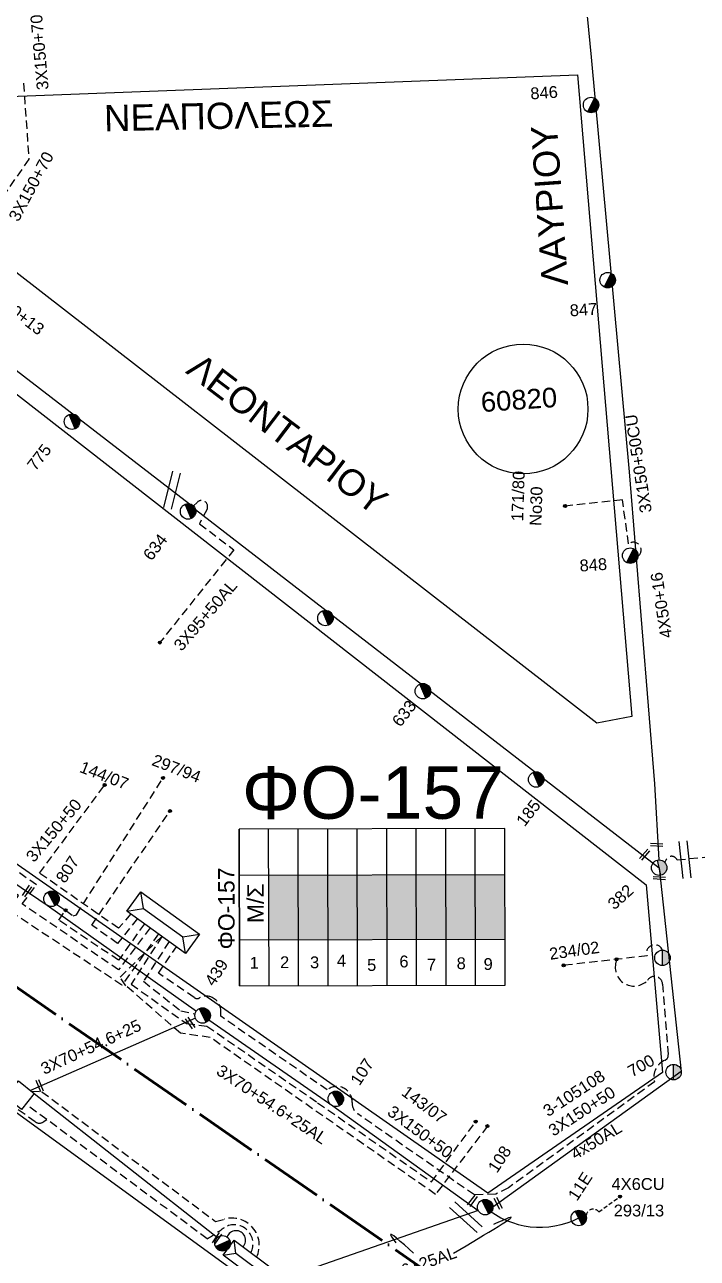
# Model space of a CAD drawing. Header units: millimetres. Extents: x 918 to 3138, y 719 to 1759.
# Drawn here: x 1027.7 to 1130.3, y 914.4 to 1102.4 of the extents above; entities that cross this region are included whole.
import ezdxf
from ezdxf.enums import TextEntityAlignment as Align

# ---------------------------------------------------------------- set-up
doc = ezdxf.new("R2010")
doc.units = ezdxf.units.MM
doc.header["$LTSCALE"] = 0.5
doc.linetypes.add('ACAD_ISO04W100', pattern=[30, 24, -3, 0, -3])
doc.linetypes.add('DASHED', pattern=[19.05, 12.7, -6.35])
for name, color, linetype in [('Άγνωστα', 7, 'Continuous'), ('Ασφαλειοκιβώτια Χ.Τ 9 αναχωρήσεων', 7, 'Continuous'), ('Γυμνά εναέρια ΧΤ (3Φ)   4x50AL', 7, 'Continuous'), ('Επιγραφές - Σχήματα', 7, 'Continuous'), ('Καλώδια ΧΤ   3x150+50CU', 7, 'DASHED'), ('Καλώδια ΧΤ   3x150AL+50XLPE', 7, 'DASHED'), ('Καλώδια ΧΤ   3x95+50 AL XLPE', 7, 'DASHED'), ('Καλώδια ΧΤ   4x6CU', 7, 'DASHED'), ('Μηχανική τομή', 7, 'Continuous'), ('Στύλος ΦΜ', 7, 'Continuous'), ('Στύλος ΦΜ @ 1', 7, 'Continuous'), ('Συνδέσεις', 7, 'Continuous'), ('Συνεστραμμένα ΧΤ   3x70+54.6+25 AL', 7, 'SYN_LINE'), ('Τομή', 7, 'Continuous'), ('Υποσταθμός εναέριος 2 στύλων', 7, 'Continuous'), ('Υποσταθμός πόλεως', 7, 'Continuous'), ('Υπόβαθρο ΔΕΗ', 7, 'Continuous'), ('Υπόγεια Καλώδια Δικτύου ΧΤ   .10', 7, 'DASHED')]:
    doc.layers.add(name, color=color, linetype=linetype)
doc.styles.add('arial', font='ARIAL.TTF')
doc.styles.get("Standard").update_dxf_attribs({"font": 'ARIAL.TTF'})
doc.linetypes.add('SYN_LINE', pattern='A,0.5,-0.0001,["/\\/\\/\\/",Standard,S=0.1,R=0,X=0,Y=-0.05],-0.25', length=0.7501)

# ---------------------------------------------------------------- blocks, each defined once
blk = doc.blocks.new('ΑΣΦΑΛΕΙΟΚΙΒΩΤΙΟ ΥΠΟΣΤΑΘΜΟΥ 9 ΑΝΑΧΩΡΗΣΕΩΝ')
at = {"layer": 'Ασφαλειοκιβώτια Χ.Τ 9 αναχωρήσεων', "ltscale": 40}
for p, q in [((-23.8, 40.36), (24.02, 40.36)), ((-9.72, 40.36), (-9.72, -40.64)), ((9.94, 40.36), (9.94, -40.64)), ((-23.8, 31.36), (24.02, 31.36)), ((-23.8, 22.36), (24.02, 22.36)), ((-23.8, 13.36), (24.02, 13.36)), ((-23.8, 4.36), (24.02, 4.36)), ((-23.8, -4.64), (24.02, -4.64)), ((-23.8, -13.64), (24.02, -13.64)), ((-23.8, -22.64), (24.02, -22.64)), ((-23.8, -31.64), (24.02, -31.64))]:
    blk.add_line(p, q, dxfattribs=at)
at = {"layer": 'Ασφαλειοκιβώτια Χ.Τ 9 αναχωρήσεων'}
blk.add_lwpolyline([(-23.8, -40.64), (24.02, -40.64), (24.02, 40.36), (-23.8, 40.36)], close=True, dxfattribs=at)
for s, p in [('1', (-18.54, 37.25)), ('2', (-18.39, 27.98)), ('3', (-18.45, 18.85)), ('4', (-17.96, 10.67)), ('5', (-19.3, 1.44)), ('6', (-18.25, -8.4)), ('7', (-19.23, -16.79)), ('8', (-18.84, -25.86)), ('9', (-19.09, -34.08))]:
    blk.add_text(s, height=3.6, rotation=270, dxfattribs=at).set_placement(p)
at = {"layer": 'Ασφαλειοκιβώτια Χ.Τ 9 αναχωρήσεων', "ltscale": 40}
for tag, height, p in [('ΟΝΟΜΑ', 5, (-0.16, 44.31)), ('ΚΕΙΜΕΝΟ 1', 2, (17.06, 35.59)), ('ΚΕΙΜΕΝΟ 2', 2, (17.06, 26.88)), ('ΚΕΙΜΕΝΟ 3', 2, (17.06, 17.69)), ('ΚΕΙΜΕΝΟ 4', 2, (17.06, 8.71)), ('ΚΕΙΜΕΝΟ 5', 2, (17.06, -0.13)), ('ΚΕΙΜΕΝΟ 6', 2, (17.06, -9.05)), ('ΚΕΙΜΕΝΟ 7', 2, (17.06, -18.13)), ('ΚΕΙΜΕΝΟ 8', 2, (17.06, -26.85)), ('ΚΕΙΜΕΝΟ 9', 2, (17.06, -35.99)), ('ΣΧ', 2, (-0.1, -42.64))]:
    blk.add_attdef(tag, text='', height=height, dxfattribs=at).set_placement(p, align=Align.MIDDLE_CENTER)
blk = doc.blocks.new('ΜΗΧΑΝΙΚΗ ΤΟΜΗ')
at = {"layer": 'Μηχανική τομή', "ltscale": 40}
for p, q in [((-1.89, 0.78), (1.89, 0.78)), ((1.89, 0), (-1.89, 0))]:
    blk.add_line(p, q, dxfattribs=at)
blk = doc.blocks.new('ΥΠΑΡΧΩΝ ΤΣΙΜΕΝΤΕΝΙΟΣ ΣΤΥΛΟΣ')
at = {"layer": 'Στύλος ΦΜ'}
blk.add_hatch(color=7, dxfattribs=at).paths.add_polyline_path([(-1.29, -2.28, 0.574793), (2.62, 0, 0.268822), (1.3, 2.27)])
at = {"layer": 'Στύλος ΦΜ', "color": 7}
blk.add_line((-1.29, -2.28), (1.3, 2.27), dxfattribs=at)
blk.add_circle((0, 0), 2.62, dxfattribs=at)
at = {"layer": 'Στύλος ΦΜ', "flags": 4}
for tag, p in [('ΑΡΙΘΜΟΣ', (-4.68, 8.05)), ('ΤΥΠΟΣ', (-4.91, 3.03))]:
    blk.add_attdef(tag, p, '', height=4, dxfattribs=at)
blk = doc.blocks.new('ΤΟΜΗ')
at = {"layer": 'Τομή', "ltscale": 40}
for p, q in [((-5.68, 0), (5.68, 0)), ((5.68, -2.33), (-5.68, -2.33))]:
    blk.add_line(p, q, dxfattribs=at)
blk = doc.blocks.new('ΥΠΟΣΤΑΘΜΟΣ ΕΝΑΕΡΙΟΣ ΕΠΙ 2 ΣΤΥΛΩΝ')
at = {"layer": 'Υποσταθμός εναέριος 2 στύλων', "linetype": 'Continuous'}
for points in [[(-11.97, -2.11, 0.574793), (-8.45, -0.07, 0.268822), (-9.64, 1.98)], [(9.68, -2.15, 0.574793), (13.19, -0.1, 0.268822), (12.01, 1.95)]]:
    blk.add_hatch(color=256, dxfattribs=at).paths.add_polyline_path(points)
for p, q in [((-11.97, -2.11), (-9.64, 1.98)), ((9.68, -2.15), (12.01, 1.95))]:
    blk.add_line(p, q, dxfattribs=at)
for centre in [(-10.81, -0.07), (10.84, -0.1)]:
    blk.add_circle(centre, 2.36, dxfattribs=at)
at = {"layer": 'Υποσταθμός πόλεως', "linetype": 'Continuous', "ltscale": 40}
blk.add_lwpolyline([(-8.57, 2.82), (8.57, 2.82), (8.57, -2.82), (-8.57, -2.82)], close=True, dxfattribs=at)
for points in [[(-5.75, 0), (-8.57, 2.82)], [(-8.57, -2.82), (-5.75, 0)], [(-5.75, 0), (5.75, 0)], [(5.75, 0), (8.57, 2.82)], [(8.57, -2.82), (5.75, 0)]]:
    blk.add_lwpolyline(points, dxfattribs=at)
at = {"layer": 'Υποσταθμός εναέριος 2 στύλων', "ltscale": 40, "flags": 1}
for tag, p in [('ΜΕΤΑΣΧΗΜΑΤΙΣΜΟΣ', (14.09, 2.51)), ('ΙΣΧΥΣ', (14.07, -0.28)), ('ΑΡΙΘΜΟΣ', (14.19, -3))]:
    blk.add_attdef(tag, p, '', height=1.8, dxfattribs=at)
blk = doc.blocks.new('ΥΠΟΣΤΑΘΜΟΣ ΠΟΛΕΩΣ')
at = {"layer": 'Υποσταθμός πόλεως', "linetype": 'Continuous', "ltscale": 40}
blk.add_lwpolyline([(-8.57, 2.82), (8.57, 2.82), (8.57, -2.82), (-8.57, -2.82)], close=True, dxfattribs=at)
for points in [[(-5.75, 0), (-8.57, 2.82)], [(5.75, 0), (8.57, 2.82)], [(-8.57, -2.82), (-5.75, 0)], [(-5.75, 0), (5.75, 0)], [(8.57, -2.82), (5.75, 0)]]:
    blk.add_lwpolyline(points, dxfattribs=at)
at = {"layer": 'Υποσταθμός πόλεως', "linetype": 'SYN_LINE', "ltscale": 40, "flags": 1}
for tag, p in [('ΜΕΤΑΣΧΗΜΑΤΙΣΜΟΣ', (10.6, 2.39)), ('ΙΣΧΥΣ', (10.58, -0.41)), ('ΑΡΙΘΜΟΣ', (10.7, -3.13))]:
    blk.add_attdef(tag, p, '', height=1.8, dxfattribs=at)
blk = doc.blocks.new('_ΣΥΝΔΕΣΗ')
at = {"layer": 'Συνδέσεις', "linetype": 'SYN_LINE', "ltscale": 40}
blk.add_hatch(color=256, dxfattribs=at).paths.add_polyline_path([(0.5, -0.01, 1), (-0.5, -0.01, 1)])
at = {"layer": 'Συνδέσεις'}
blk.add_circle((0, -0.01), 0.5, dxfattribs=at)

msp = doc.modelspace()

# ---------------------------------------------------------------- hatches: boundary and pattern name
at = {"layer": 'Ασφαλειοκιβώτια Χ.Τ 9 αναχωρήσεων', "ltscale": 40}
for color, points in [(27, [(1064.92, 972.78), (1064.95, 962.96), (1069.45, 962.97), (1069.42, 972.8)]), (151, [(1069.42, 972.8), (1069.45, 962.97), (1073.95, 962.98), (1073.92, 972.81)]), (2, [(1073.92, 972.81), (1073.95, 962.98), (1078.45, 962.99), (1078.42, 972.82)]), (1, [(1078.42, 972.82), (1078.45, 962.99), (1082.95, 963), (1082.92, 972.83)]), (173, [(1082.92, 972.83), (1082.95, 963), (1087.45, 963.01), (1087.42, 972.84)]), (62, [(1087.42, 972.84), (1087.45, 963.01), (1091.95, 963.02), (1091.92, 972.85)]), (30, [(1091.92, 972.85), (1091.95, 963.02), (1096.45, 963.04), (1096.42, 972.86)]), (133, [(1096.42, 972.86), (1096.45, 963.04), (1100.95, 963.05), (1100.92, 972.87)])]:
    msp.add_hatch(color=color, dxfattribs=at).paths.add_polyline_path(points)

# ---------------------------------------------------------------- linework, layer by layer
at = {"layer": 'Άγνωστα', "color": 85, "ltscale": 40}
msp.add_lwpolyline([(1112.66, 1112.14), (1114.08, 1097.48), (1119.89, 1034.29), (1123.76, 986.73), (1124.39, 975.11)], dxfattribs=at)
at = {"layer": 'Άγνωστα', "color": 151, "linetype": 'DASHED', "ltscale": 0.2}
for points in [[(1027.54, 1093.51), (1028.36, 1081.95), (1023.05, 1074.3)], [(1043.91, 966.88), (1042.02, 964.69), (1029.97, 973.1), (1039.91, 986.53)]]:
    msp.add_lwpolyline(points, dxfattribs=at)
at = {"layer": 'Άγνωστα', "color": 151, "ltscale": 40}
msp.add_lwpolyline([(973.93, 1090.67), (1013.06, 1060.06), (1052.84, 1029.4)], dxfattribs=at)
at = {"layer": 'Άγνωστα', "color": 173, "linetype": 'DASHED', "ltscale": 0.2}
msp.add_lwpolyline([(1046.84, 964.76), (1042.04, 958.36), (1027.32, 968.4), (1029.53, 971.32), (1012.43, 983.18), (1012.24, 984.4, 0.358086), (1009.27, 987.04, -0.053658), (1006.08, 987.51), (993.41, 997.03), (993.24, 997.66, 0.319809), (989.52, 1000.72, 0.14134), (988.21, 1000.43, -0.340442), (986.92, 1000.64), (967.67, 1013.83), (967.45, 1014.48, 0.441666), (964.94, 1015.54, 0.80592)], format="xyb", dxfattribs=at)
at = {"layer": 'Άγνωστα', "color": 30, "linetype": 'DASHED', "ltscale": 0.2}
for points in [[(1032.62, 968.33), (1033.95, 967.44), (1035.11, 966.59), (1035.62, 966.77), (1048.81, 987.62)], [(1045.96, 965.4), (1042.04, 959.82), (1032.93, 965.92), (1034.02, 967.55)]]:
    msp.add_lwpolyline(points, dxfattribs=at)
at = {"layer": 'Άγνωστα', "color": 2, "linetype": 'DASHED', "ltscale": 0.2}
msp.add_lwpolyline([(1044.9, 966.17), (1041.86, 962.37), (1037.96, 965.19), (1049.87, 982.55)], dxfattribs=at)
at = {"layer": 'Άγνωστα', "color": 62, "linetype": 'DASHED', "ltscale": 0.2}
for points in [[(1048.63, 963.46), (1043.93, 956.18), (1052.38, 950.18)], [(1052.38, 950.18), (1055.51, 949.77), (1072.38, 938.11), (1089.75, 926.04), (1096.48, 935.23)]]:
    msp.add_lwpolyline(points, dxfattribs=at)
at = {"layer": 'Άγνωστα', "color": 27, "linetype": 'DASHED', "ltscale": 0.2}
msp.add_lwpolyline([(1049.74, 962.66), (1045.82, 956.61), (1051.52, 952.1), (1053.7, 951.64)], dxfattribs=at)
at = {"layer": 'Άγνωστα', "color": 1, "linetype": 'DASHED', "ltscale": 0.2}
for points in [[(1124.97, 956.2), (1125.84, 945.41, -0.327306), (1125.35, 944.59, 0.375847), (1123.74, 941.3), (1101.5, 925.15), (1099.54, 924.19), (1096.28, 924.05), (1078.51, 936.39, -0.257645), (1077.64, 938.14, 0.646179), (1073.84, 940.06), (1057.6, 951.28), (1057.63, 951.85, 0.301823), (1056.31, 954.14, 0.253178), (1054.37, 954.07, -0.315904), (1053.57, 954.14), (1048.11, 957.88), (1050.84, 961.86)], [(1124.96, 961.36, 0.999668), (1122.6, 960.49), (1109.86, 959.04)], [(1117.95, 959.96), (1117.81, 959.26, 0.740942), (1122.66, 956.75)], [(1122.66, 956.75, -0.735591), (1124.97, 956.2)]]:
    msp.add_lwpolyline(points, format="xyb", dxfattribs=at)
at = {"layer": 'Άγνωστα', "color": 6, "linetype": 'DASHED', "ltscale": 0.2}
msp.add_lwpolyline([(1028.7, 939.88), (1030.35, 939.79), (1056.8, 920), (1058.12, 920.34, -0.649706), (1063.08, 914.57)], format="xyb", dxfattribs=at)
at = {"layer": 'Άγνωστα', "color": 62, "linetype": 'DASHED', "ltscale": 0.2}
for points in [[(1031.11, 935.51), (1030.52, 935.15, -0.299647), (1029.33, 935.19), (1026.17, 937.43), (992.72, 932.52), (992.27, 932.09, -0.262056), (989.97, 931.51, -7.510793)], [(1062.19, 915.24, 0.762764), (1058.16, 919.08, -0.013026), (1055.53, 917.36), (1027.89, 937.91)]]:
    msp.add_lwpolyline(points, format="xyb", dxfattribs=at)
at = {"layer": 'Άγνωστα'}
msp.add_circle((1103.71, 1043.85), 9.89, dxfattribs=at)
at = {"layer": 'Γυμνά εναέρια ΧΤ (3Φ)   4x50AL', "color": 27, "ltscale": 40}
msp.add_lwpolyline([(1053.77, 1028.52), (1124.45, 973.93), (1127.83, 942.85), (1099.11, 922.2)], dxfattribs=at)
at = {"layer": 'Επιγραφές - Σχήματα', "color": 1, "linetype": 'ACAD_ISO04W100', "lineweight": 60, "ltscale": 0.8}
msp.add_lwpolyline([(945.01, 1012.16), (1104.28, 901.8), (1213.31, 806.49), (1268.68, 777.26)], dxfattribs=at)
at = {"layer": 'Επιγραφές - Σχήματα', "lineweight": 30, "ltscale": 0.2}
msp.add_lwpolyline([(1026.77, 941.42), (1029.16, 939.51), (1027.22, 937.08), (1024.83, 938.99)], close=True, dxfattribs=at)
at = {"layer": 'Επιγραφές - Σχήματα', "color": 151, "ltscale": 0.2}
msp.add_arc((1059.95, 917.15), 1.45, 315.7348, 161.2538, dxfattribs=at)
at = {"layer": 'Επιγραφές - Σχήματα', "color": 7, "ltscale": 20}
for points in [[(1093.1, 915.17), (1101.49, 920.54), (1099.17, 919.52)], [(1087.02, 915.18), (1083.54, 917.87), (1084.28, 916.76)]]:
    msp.add_spline(points, degree=3, dxfattribs=at)
at = {"layer": 'Καλώδια ΧΤ   3x150+50CU', "color": 85, "ltscale": 0.2}
msp.add_lwpolyline([(1121.21, 1021.35), (1121.37, 1021.52, 0.919895), (1119.79, 1023.3), (1118.85, 1030), (1110.1, 1029.06)], format="xyb", dxfattribs=at)
at = {"layer": 'Καλώδια ΧΤ   3x150AL+50XLPE', "color": 133, "linetype": 'DASHED', "ltscale": 0.2}
msp.add_lwpolyline([(1048.11, 963.84), (1042.54, 956.03), (1025.3, 967.41), (1026.77, 969.7), (999.2, 988.62), (972.88, 1006.7), (959.91, 988.39), (963.98, 985.15, -0.678117), (963.58, 983.82, -1.022265)], format="xyb", dxfattribs=at)
at = {"layer": 'Καλώδια ΧΤ   3x95+50 AL XLPE', "color": 27, "ltscale": 0.2}
msp.add_lwpolyline([(1053.46, 1029.07), (1053.99, 1029.62, -0.829681), (1055.54, 1028.6), (1054.35, 1026.37), (1059.61, 1022.39), (1048.32, 1008.25)], format="xyb", dxfattribs=at)
at = {"layer": 'Καλώδια ΧΤ   4x6CU', "color": 7, "ltscale": 0.1}
msp.add_line((1115.24, 921.47), (1118.49, 923.8), dxfattribs=at)
msp.add_arc((1114.4, 920.81), 1.07, 38.1562, 194.7883, dxfattribs=at)
at = {"layer": 'Συνεστραμμένα ΧΤ   3x70+54.6+25 AL', "color": 30, "ltscale": 20}
msp.add_line((1031.14, 968.21), (1053.89, 952.08), dxfattribs=at)
at = {"layer": 'Συνεστραμμένα ΧΤ   3x70+54.6+25 AL', "color": 173, "linetype": 'SYN_LINE', "ltscale": 20}
msp.add_lwpolyline([(933.26, 1036.05), (964.33, 1014.24), (989.22, 997.42), (1008.57, 983.5), (1031.14, 968.21)], dxfattribs=at)
at = {"layer": 'Συνεστραμμένα ΧΤ   3x70+54.6+25 AL', "color": 62, "linetype": 'DASHED', "ltscale": 0.2}
msp.add_lwpolyline([(1098.26, 934.53), (1090.36, 924.13), (1056.01, 948.06), (1051.47, 948.69), (1043.15, 955.94), (1042.26, 957.27), (1048.63, 963.46)], dxfattribs=at)
at = {"layer": 'Συνεστραμμένα ΧΤ   3x70+54.6+25 AL', "color": 6, "ltscale": 20}
msp.add_lwpolyline([(1053.76, 950.97), (1028.61, 939.95)], dxfattribs=at)
at = {"layer": 'Συνεστραμμένα ΧΤ   3x70+54.6+25 AL', "color": 27, "linetype": 'SYN_LINE', "ltscale": 20}
msp.add_lwpolyline([(1055.81, 950.72), (1074.68, 937.61), (1096.88, 921.66)], dxfattribs=at)
at = {"layer": 'Συνεστραμμένα ΧΤ   3x70+54.6+25 AL', "color": 151, "ltscale": 20}
msp.add_lwpolyline([(1029.16, 939.51), (1057.12, 917.55)], dxfattribs=at)
at = {"layer": 'Συνεστραμμένα ΧΤ   3x70+54.6+25 AL', "color": 85, "ltscale": 20}
msp.add_lwpolyline([(1096.88, 921.66), (1067.01, 911.24)], dxfattribs=at)
at = {"layer": 'Συνεστραμμένα ΧΤ   3x70+54.6+25 AL', "color": 7, "ltscale": 20}
msp.add_arc((1106.3, 932.09), 12.97, 229.7987, 296.9935, dxfattribs=at)
at = {"layer": 'Υπόβαθρο ΔΕΗ'}
for points in [[(993.41, 1090.25), (1112.02, 1094.8), (1120.28, 997), (1114.94, 995.98), (993.41, 1090.25)], [(950.24, 1088.47), (971.73, 1088.77), (1122.45, 971.3), (1124.95, 942.73), (1098.34, 924.33), (950.32, 1027.6)]]:
    msp.add_lwpolyline(points, dxfattribs=at)
msp.add_lwpolyline([(949.6, 925.08), (1010.94, 934.28), (1026.26, 936.75), (1079.99, 897.68, -0.201922), (1081.5, 895.18, -0.454055), (1074.82, 884.35), (949.37, 867.32)], format="xyb", dxfattribs=at)
at = {"layer": 'Υπόγεια Καλώδια Δικτύου ΧΤ   .10', "color": 173, "ltscale": 0.2}
msp.add_lwpolyline([(1125.32, 974.73), (1125.51, 975.13, -0.641586), (1127.19, 975.13), (1161.46, 978.51)], format="xyb", dxfattribs=at)

# ---------------------------------------------------------------- block references
at = {"layer": 'Ασφαλειοκιβώτια Χ.Τ 9 αναχωρήσεων', "xscale": 0.5000000000000008, "yscale": 0.5000000000000008, "zscale": 0.5000000000000008, "rotation": 90.14332429078539}
msp.add_blockref('ΑΣΦΑΛΕΙΟΚΙΒΩΤΙΟ ΥΠΟΣΤΑΘΜΟΥ 9 ΑΝΑΧΩΡΗΣΕΩΝ', (1080.62, 967.85), dxfattribs=at).add_auto_attribs({'ΟΝΟΜΑ': 'ΦΟ-157'})
at = {"layer": 'Μηχανική τομή'}
for p, xscale, yscale, zscale, rotation in [((1122.09, 976.03), 0.4999999999999997, 0.4999999999999997, 0.4999999999999997, 229.4607466312163), ((1124.08, 977.62), 0.4999999999999997, 0.4999999999999997, 0.4999999999999997, 176.487261687387), ((1124.49, 972.55), 0.4999999999999997, 0.4999999999999997, 0.4999999999999997, 176.487261687387), ((1027.9, 970.48), 0.4999999999999998, 0.4999999999999998, 0.4999999999999998, 235.1521610233456), ((1052.79, 950.13), 0.4999999999999997, 0.4999999999999997, 0.4999999999999997, 304.6037584943235), ((1029.8, 940.63), 0.4999999999999997, 0.4999999999999997, 0.4999999999999997, 292.0008135698167), ((1095.83, 923.28), 0.4999999999999997, 0.4999999999999997, 0.4999999999999997, 232.2910658419599), ((1099.73, 922.68), 0.4999999999999997, 0.4999999999999997, 0.4999999999999997, 297.8869250811643), ((1056.88, 917.54), 0.4999999999999999, 0.4999999999999999, 0.4999999999999999, 234.6845753363798)]:
    msp.add_blockref('ΜΗΧΑΝΙΚΗ ΤΟΜΗ', p, dxfattribs=dict(at, xscale=xscale, yscale=yscale, zscale=zscale, rotation=rotation))
at = {"layer": 'Στύλος ΦΜ @ 1', "ltscale": 40}
ref = msp.add_blockref('ΥΠΑΡΧΩΝ ΤΣΙΜΕΝΤΕΝΙΟΣ ΣΤΥΛΟΣ', (1114.07, 1090.2), dxfattribs=dict(at, xscale=0.449999999999818, yscale=0.449999999999818, zscale=0.449999999999818, rotation=3.833824537449723))
ref.add_attrib('ΤΥΠΟΣ', '846', (1104.87, 1091.04), dxfattribs={"layer": 'Στύλος ΦΜ', "height": 1.8, "rotation": 3.8338, "flags": 4})
ref = msp.add_blockref('ΥΠΑΡΧΩΝ ΤΣΙΜΕΝΤΕΝΙΟΣ ΣΤΥΛΟΣ', (1116.6, 1063.5), dxfattribs=dict(at, xscale=0.449999999999818, yscale=0.449999999999818, zscale=0.449999999999818, rotation=3.833824537449723))
ref.add_attrib('ΤΥΠΟΣ', '847', (1110.88, 1057.97), dxfattribs={"layer": 'Στύλος ΦΜ', "height": 1.8, "rotation": 3.8338, "flags": 4})
ref = msp.add_blockref('ΥΠΑΡΧΩΝ ΤΣΙΜΕΝΤΕΝΙΟΣ ΣΤΥΛΟΣ', (1034.94, 1041.93), dxfattribs=dict(at, xscale=0.449999999999818, yscale=0.449999999999818, zscale=0.449999999999818, rotation=52.38949972914658))
ref.add_attrib('ΤΥΠΟΣ', '775', (1029.36, 1034.29), dxfattribs={"layer": 'Στύλος ΦΜ', "height": 1.8, "rotation": 52.3895, "flags": 4})
ref = msp.add_blockref('ΥΠΑΡΧΩΝ ΤΣΙΜΕΝΤΕΝΙΟΣ ΣΤΥΛΟΣ', (1052.63, 1028.24), dxfattribs=dict(at, xscale=0.449999999999818, yscale=0.449999999999818, zscale=0.449999999999818, rotation=52.38949972914658))
ref.add_attrib('ΤΥΠΟΣ', '634', (1047.04, 1020.6), dxfattribs={"layer": 'Στύλος ΦΜ', "height": 1.8, "rotation": 52.3895, "flags": 4})
ref = msp.add_blockref('ΥΠΑΡΧΩΝ ΤΣΙΜΕΝΤΕΝΙΟΣ ΣΤΥΛΟΣ', (1120.04, 1021.5), dxfattribs=dict(at, xscale=0.449999999999818, yscale=0.449999999999818, zscale=0.449999999999818, rotation=3.833824537449723))
ref.add_attrib('ΤΥΠΟΣ', '848', (1112.38, 1019.07), dxfattribs={"layer": 'Στύλος ΦΜ', "height": 1.8, "rotation": 3.8338, "flags": 4})
for p, xscale, yscale, zscale, rotation in [((1073.57, 1011.99), 0.4499999999998175, 0.4499999999998175, 0.4499999999998175, 52.38949972914646), ((1124.95, 960.19), 0.449999999999818, 0.449999999999818, 0.449999999999818, 29.71127348264739)]:
    msp.add_blockref('ΥΠΑΡΧΩΝ ΤΣΙΜΕΝΤΕΝΙΟΣ ΣΤΥΛΟΣ', p, dxfattribs=dict(at, xscale=xscale, yscale=yscale, zscale=zscale, rotation=rotation))
ref = msp.add_blockref('ΥΠΑΡΧΩΝ ΤΣΙΜΕΝΤΕΝΙΟΣ ΣΤΥΛΟΣ', (1088.43, 1000.84), dxfattribs=dict(at, xscale=0.449999999999818, yscale=0.449999999999818, zscale=0.449999999999818, rotation=52.38949972914658))
ref.add_attrib('ΤΥΠΟΣ', '633', (1085, 995.25), dxfattribs={"layer": 'Στύλος ΦΜ', "height": 1.8, "rotation": 52.3895, "flags": 4})
ref = msp.add_blockref('ΥΠΑΡΧΩΝ ΤΣΙΜΕΝΤΕΝΙΟΣ ΣΤΥΛΟΣ', (1105.7, 987.38), dxfattribs=dict(at, xscale=0.449999999999818, yscale=0.449999999999818, zscale=0.449999999999818, rotation=52.38949972914658))
ref.add_attrib('ΤΥΠΟΣ', '185', (1103.94, 980.08), dxfattribs={"layer": 'Στύλος ΦΜ', "height": 1.8, "rotation": 52.3895, "flags": 4})
ref = msp.add_blockref('ΥΠΑΡΧΩΝ ΤΣΙΜΕΝΤΕΝΙΟΣ ΣΤΥΛΟΣ', (1031.8, 969.18), dxfattribs=dict(at, xscale=0.449999999999818, yscale=0.449999999999818, zscale=0.449999999999818, rotation=56.99470196195929))
ref.add_attrib('ΤΥΠΟΣ', '807', (1033.85, 971.43), dxfattribs={"layer": 'Στύλος ΦΜ', "height": 1.8, "rotation": 56.9947, "flags": 4})
ref = msp.add_blockref('ΥΠΑΡΧΩΝ ΤΣΙΜΕΝΤΕΝΙΟΣ ΣΤΥΛΟΣ', (1124.45, 973.93), dxfattribs=dict(at, xscale=0.449999999999818, yscale=0.449999999999818, zscale=0.449999999999818, rotation=42.24613062749309))
ref.add_attrib('ΤΥΠΟΣ', '382', (1117.61, 967.4), dxfattribs={"layer": 'Στύλος ΦΜ', "height": 1.8, "rotation": 42.2461, "flags": 4})
ref = msp.add_blockref('ΥΠΑΡΧΩΝ ΤΣΙΜΕΝΤΕΝΙΟΣ ΣΤΥΛΟΣ', (1054.85, 951.4), dxfattribs=dict(at, xscale=0.449999999999818, yscale=0.449999999999818, zscale=0.449999999999818, rotation=56.99470196195929))
ref.add_attrib('ΤΥΠΟΣ', '439', (1056.55, 955.72), dxfattribs={"layer": 'Στύλος ΦΜ', "height": 1.8, "rotation": 56.9947, "flags": 4})
ref = msp.add_blockref('ΥΠΑΡΧΩΝ ΤΣΙΜΕΝΤΕΝΙΟΣ ΣΤΥΛΟΣ', (1075.15, 938.69), dxfattribs=dict(at, xscale=0.449999999999818, yscale=0.449999999999818, zscale=0.449999999999818, rotation=56.99470196195929))
ref.add_attrib('ΤΥΠΟΣ', '107', (1078.76, 940.57), dxfattribs={"layer": 'Στύλος ΦΜ', "height": 1.8, "rotation": 56.9947, "flags": 4})
ref = msp.add_blockref('ΥΠΑΡΧΩΝ ΤΣΙΜΕΝΤΕΝΙΟΣ ΣΤΥΛΟΣ', (1126.65, 942.77), dxfattribs=dict(at, xscale=0.449999999999818, yscale=0.449999999999818, zscale=0.449999999999818, rotation=29.71127348264739))
ref.add_attrib('ΤΥΠΟΣ', '700', (1120.31, 941.94), dxfattribs={"layer": 'Στύλος ΦΜ', "height": 1.8, "rotation": 29.7113, "flags": 4})
ref = msp.add_blockref('ΥΠΑΡΧΩΝ ΤΣΙΜΕΝΤΕΝΙΟΣ ΣΤΥΛΟΣ', (1097.93, 922.19), dxfattribs=dict(at, xscale=0.449999999999818, yscale=0.449999999999818, zscale=0.449999999999818, rotation=56.99470196195929))
ref.add_attrib('ΤΥΠΟΣ', '108', (1099.73, 927.26), dxfattribs={"layer": 'Στύλος ΦΜ', "height": 1.8, "rotation": 56.9947, "flags": 4})
ref = msp.add_blockref('ΥΠΑΡΧΩΝ ΤΣΙΜΕΝΤΕΝΙΟΣ ΣΤΥΛΟΣ', (1112.19, 920.53), dxfattribs=dict(at, xscale=0.449999999999818, yscale=0.449999999999818, zscale=0.449999999999818, rotation=56.99470196195929))
ref.add_attrib('ΤΥΠΟΣ', '11E', (1111.93, 923), dxfattribs={"layer": 'Στύλος ΦΜ', "height": 1.8, "rotation": 56.9947, "flags": 4})
at = {"layer": 'Συνδέσεις', "xscale": 0.4500000000000455, "yscale": 0.4500000000000455, "zscale": 0.4500000000000455}
for p in [(1110.1, 1029.07), (1048.32, 1008.26), (1048.81, 987.62), (1039.91, 986.54), (1049.87, 982.56), (1033.95, 967.45), (1109.87, 959.05), (1117.96, 959.97), (1096.48, 935.24), (1098.26, 934.54), (1118.49, 923.81)]:
    msp.add_blockref('_ΣΥΝΔΕΣΗ', p, dxfattribs=at)
at = {"layer": 'Τομή'}
for p, xscale, yscale, zscale, rotation in [((1050.75, 1031.34), 0.4999999999999998, 0.4999999999999998, 0.4999999999999998, 256.0714890401964), ((1128.95, 975.22), 0.4999999999999999, 0.4999999999999999, 0.4999999999999999, 276.1457456063808), ((1095.39, 921.1), 0.4999999999999999, 0.4999999999999999, 0.4999999999999999, 317.5612416873726)]:
    msp.add_blockref('ΤΟΜΗ', p, dxfattribs=dict(at, xscale=xscale, yscale=yscale, zscale=zscale, rotation=rotation))
at = {"layer": 'Υποσταθμός εναέριος 2 στύλων', "xscale": 0.5, "yscale": 0.5, "zscale": 0.5, "rotation": 323.1610750329399}
msp.add_blockref('ΥΠΟΣΤΑΘΜΟΣ ΕΝΑΕΡΙΟΣ ΕΠΙ 2 ΣΤΥΛΩΝ', (1062.23, 913.45), dxfattribs=at)
at = {"layer": 'Υποσταθμός πόλεως', "xscale": 0.6442453754159848, "yscale": 0.6442453754159848, "zscale": 0.6442453754159848, "rotation": 324.0594739186115}
msp.add_blockref('ΥΠΟΣΤΑΘΜΟΣ ΠΟΛΕΩΣ', (1048.84, 965.55), dxfattribs=at)

# ---------------------------------------------------------------- texts
at = {"ltscale": 40, "char_height": 4, "width": 17.8089, "attachment_point": 1, "style": 'arial'}
for s, insert, rotation in [('ΝΕΑΠΟΛΕΩΣ', (1039.77, 1090.18), 1.1929), ('ΛΑΥΡΙΟΥ', (1106.58, 1062.48), 93.9805), ('ΛΕΟΝΤΑΡΙΟΥ', (1054.52, 1052.63), 322.8063)]:
    msp.add_mtext(s, dxfattribs=dict(at, insert=insert, rotation=rotation))
at = {"ltscale": 40, "insert": (1060.82, 989.39), "char_height": 8, "width": 17.8089, "attachment_point": 1, "style": 'arial'}
msp.add_mtext('ΦO-157', dxfattribs=at)
at = {"layer": 'Άγνωστα', "ltscale": 40, "width": 17.1868, "attachment_point": 1, "style": 'arial'}
for s, insert, char_height, rotation in [('3X150+70', (1029.59, 1092.41), 1.8, 95.1221), ('3X150+70', (1025.17, 1073.14), 1.8, 61.6793), ('4X50+13', (1022.84, 1062.57), 1.8, 322.7096), ('60820', (1097.16, 1046.37), 3, 3.9372), ('171/80', (1101.91, 1026.77), 1.8, 88.1412), ('Νο30', (1104.68, 1026.07), 1.8, 88.1412), ('4X50+16', (1124.66, 1008.79), 1.8, 98.8428), ('297/94', (1047.61, 991.29), 1.8, 338.8271), ('144/07', (1036.59, 990.24), 1.8, 338.8271), ('3X150+50', (1027.75, 975.78), 1.8, 50.0379), ('234/02', (1107.58, 961.67), 1.8, 8.0042), ('3-105108', (1106.52, 937.4), 1.8, 33.2211), ('143/07', (1086.07, 940.83), 1.8, 323.5058), ('3X150+50', (1107.34, 934.41), 1.8, 33.2211), ('3X150+50', (1083.93, 937.82), 1.8, 323.5058)]:
    msp.add_mtext(s, dxfattribs=dict(at, insert=insert, char_height=char_height, rotation=rotation))
at = {"layer": 'Γυμνά εναέρια ΧΤ (3Φ)   4x50AL', "ltscale": 40, "insert": (1110.74, 930.89), "char_height": 1.8, "width": 17.1868, "attachment_point": 1, "rotation": 31.3481, "style": 'arial'}
msp.add_mtext('4x50AL', dxfattribs=at)
at = {"layer": 'Επιγραφές - Σχήματα', "insert": (1061.65, 965.49), "char_height": 2.5, "width": 2.2495, "attachment_point": 1, "rotation": 90}
msp.add_mtext('Μ/Σ', dxfattribs=at)
at = {"layer": 'Καλώδια ΧΤ   3x150+50CU', "ltscale": 0.2, "insert": (1121.57, 1027.9), "char_height": 1.8, "width": 17.1868, "attachment_point": 1, "rotation": 98.8428, "style": 'arial'}
msp.add_mtext('3X150+50CU', dxfattribs=at)
at = {"layer": 'Καλώδια ΧΤ   3x95+50 AL XLPE', "ltscale": 0.2, "insert": (1050.27, 1007.99), "char_height": 1.8, "width": 17.1868, "attachment_point": 1, "rotation": 49.3217, "style": 'arial'}
msp.add_mtext('3X95+50AL', dxfattribs=at)
at = {"layer": 'Καλώδια ΧΤ   4x6CU', "color": 7, "ltscale": 20, "char_height": 1.8, "attachment_point": 1}
for s, insert in [('4X6CU', (1117.18, 926.62)), ('293/13', (1117.52, 922.57))]:
    msp.add_mtext_dynamic_manual_height_columns(s, width=17.2509, gutter_width=12.5, heights=[0], dxfattribs=dict(at, insert=insert))
at = {"layer": 'Συνεστραμμένα ΧΤ   3x70+54.6+25 AL', "ltscale": 40, "char_height": 1.8, "width": 17.1868, "attachment_point": 1, "style": 'arial'}
for s, insert, rotation in [('3X70+54.6+25', (1029.94, 943.98), 24.761), ('3X70+54.6+25AL', (1074.69, 909.73), 19.3848)]:
    msp.add_mtext(s, dxfattribs=dict(at, insert=insert, rotation=rotation))
at = {"layer": 'Συνεστραμμένα ΧΤ   3x70+54.6+25 AL', "ltscale": 20, "insert": (1057.77, 944.04), "char_height": 1.8, "width": 17.1868, "attachment_point": 1, "rotation": 326.3192, "style": 'arial'}
msp.add_mtext('3X70+54.6+25AL', dxfattribs=at)

doc.saveas('drawing.dxf')
